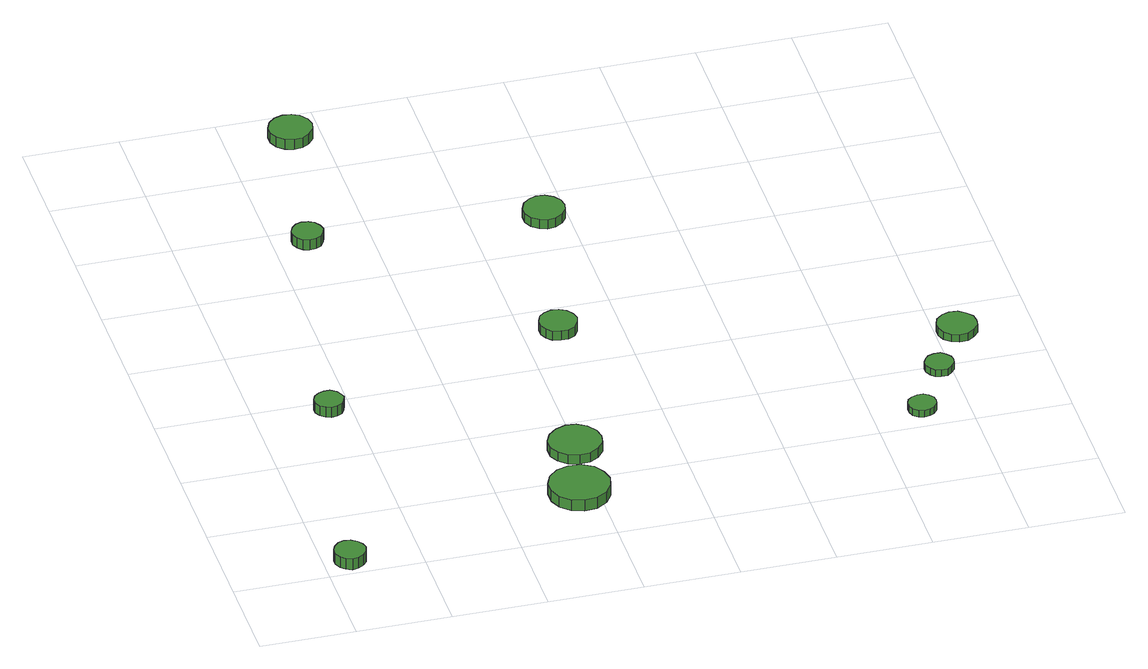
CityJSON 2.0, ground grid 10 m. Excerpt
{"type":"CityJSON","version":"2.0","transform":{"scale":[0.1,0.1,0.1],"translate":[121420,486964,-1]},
"CityObjects":{
"tree1":{"type":"SolitaryVegetationObject","attributes":{"function":"something"},"geometry":[{"type":"MultiSurface","lod":"1","boundaries":[[[0,1,2,3,4,5,6,7,8,9,10,11,12,13,14]],[[15,16,17,18,19,20,21,22,23,24,25,26,27,28,29]],[[0,29,28,1]],[[1,28,27,2]],[[2,27,26,3]],[[3,26,25,4]],[[4,25,24,5]],[[5,24,23,6]],[[6,23,22,7]],[[7,22,21,8]],[[8,21,20,9]],[[9,20,19,10]],[[10,19,18,11]],[[11,18,17,12]],[[12,17,16,13]],[[13,16,15,14]],[[14,15,29,0]]]}]},
"tree2":{"type":"SolitaryVegetationObject","attributes":{"function":"something"},"geometry":[{"type":"MultiSurface","lod":"1","boundaries":[[[30,31,32,33,34,35,36,37,38,39,40,41,42,43,44]],[[45,46,47,48,49,50,51,52,53,54,55,56,57,58,59]],[[30,59,58,31]],[[31,58,57,32]],[[32,57,56,33]],[[33,56,55,34]],[[34,55,54,35]],[[35,54,53,36]],[[36,53,52,37]],[[37,52,51,38]],[[38,51,50,39]],[[39,50,49,40]],[[40,49,48,41]],[[41,48,47,42]],[[42,47,46,43]],[[43,46,45,44]],[[44,45,59,30]]]}]},
"tree3":{"type":"SolitaryVegetationObject","attributes":{"function":"something"},"geometry":[{"type":"MultiSurface","lod":"1","boundaries":[[[60,61,62,63,64,65,66,67,68,69,70,71,72,73,74]],[[75,76,77,78,79,80,81,82,83,84,85,86,87,88,89]],[[60,89,88,61]],[[61,88,87,62]],[[62,87,86,63]],[[63,86,85,64]],[[64,85,84,65]],[[65,84,83,66]],[[66,83,82,67]],[[67,82,81,68]],[[68,81,80,69]],[[69,80,79,70]],[[70,79,78,71]],[[71,78,77,72]],[[72,77,76,73]],[[73,76,75,74]],[[74,75,89,60]]]}]},
"tree4":{"type":"SolitaryVegetationObject","attributes":{"function":"something"},"geometry":[{"type":"MultiSurface","lod":"1","boundaries":[[[90,91,92,93,94,95,96,97,98,99,100,101,102,103,104]],[[105,106,107,108,109,110,111,112,113,114,115,116,117,118,119]],[[90,119,118,91]],[[91,118,117,92]],[[92,117,116,93]],[[93,116,115,94]],[[94,115,114,95]],[[95,114,113,96]],[[96,113,112,97]],[[97,112,111,98]],[[98,111,110,99]],[[99,110,109,100]],[[100,109,108,101]],[[101,108,107,102]],[[102,107,106,103]],[[103,106,105,104]],[[104,105,119,90]]]}]},
"tree5":{"type":"SolitaryVegetationObject","attributes":{"function":"something"},"geometry":[{"type":"MultiSurface","lod":"1","boundaries":[[[120,121,122,123,124,125,126,127,128,129,130,131,132,133,134]],[[135,136,137,138,139,140,141,142,143,144,145,146,147,148,149]],[[120,149,148,121]],[[121,148,147,122]],[[122,147,146,123]],[[123,146,145,124]],[[124,145,144,125]],[[125,144,143,126]],[[126,143,142,127]],[[127,142,141,128]],[[128,141,140,129]],[[129,140,139,130]],[[130,139,138,131]],[[131,138,137,132]],[[132,137,136,133]],[[133,136,135,134]],[[134,135,149,120]]]}]},
"tree6":{"type":"SolitaryVegetationObject","attributes":{"function":"something"},"geometry":[{"type":"MultiSurface","lod":"1","boundaries":[[[150,151,152,153,154,155,156,157,158,159,160,161,162,163,164]],[[165,166,167,168,169,170,171,172,173,174,175,176,177,178,179]],[[150,179,178,151]],[[151,178,177,152]],[[152,177,176,153]],[[153,176,175,154]],[[154,175,174,155]],[[155,174,173,156]],[[156,173,172,157]],[[157,172,171,158]],[[158,171,170,159]],[[159,170,169,160]],[[160,169,168,161]],[[161,168,167,162]],[[162,167,166,163]],[[163,166,165,164]],[[164,165,179,150]]]}]},
"tree7":{"type":"SolitaryVegetationObject","attributes":{"function":"something"},"geometry":[{"type":"MultiSurface","lod":"1","boundaries":[[[180,181,182,183,184,185,186,187,188,189,190,191,192,193,194]],[[195,196,197,198,199,200,201,202,203,204,205,206,207,208,209]],[[180,209,208,181]],[[181,208,207,182]],[[182,207,206,183]],[[183,206,205,184]],[[184,205,204,185]],[[185,204,203,186]],[[186,203,202,187]],[[187,202,201,188]],[[188,201,200,189]],[[189,200,199,190]],[[190,199,198,191]],[[191,198,197,192]],[[192,197,196,193]],[[193,196,195,194]],[[194,195,209,180]]]}]},
"tree8":{"type":"SolitaryVegetationObject","attributes":{"function":"something"},"geometry":[{"type":"MultiSurface","lod":"1","boundaries":[[[210,211,212,213,214,215,216,217,218,219,220,221,222,223,224]],[[225,226,227,228,229,230,231,232,233,234,235,236,237,238,239]],[[210,239,238,211]],[[211,238,237,212]],[[212,237,236,213]],[[213,236,235,214]],[[214,235,234,215]],[[215,234,233,216]],[[216,233,232,217]],[[217,232,231,218]],[[218,231,230,219]],[[219,230,229,220]],[[220,229,228,221]],[[221,228,227,222]],[[222,227,226,223]],[[223,226,225,224]],[[224,225,239,210]]]}]},
"tree9":{"type":"SolitaryVegetationObject","attributes":{"function":"something"},"geometry":[{"type":"MultiSurface","lod":"1","boundaries":[[[240,241,242,243,244,245,246,247,248,249,250,251,252,253,254]],[[255,256,257,258,259,260,261,262,263,264,265,266,267,268,269]],[[240,269,268,241]],[[241,268,267,242]],[[242,267,266,243]],[[243,266,265,244]],[[244,265,264,245]],[[245,264,263,246]],[[246,263,262,247]],[[247,262,261,248]],[[248,261,260,249]],[[249,260,259,250]],[[250,259,258,251]],[[251,258,257,252]],[[252,257,256,253]],[[253,256,255,254]],[[254,255,269,240]]]}]},
"tree10":{"type":"SolitaryVegetationObject","attributes":{"function":"something"},"geometry":[{"type":"MultiSurface","lod":"1","boundaries":[[[270,271,272,273,274,275,276,277,278,279,280,281,282,283,284]],[[285,286,287,288,289,290,291,292,293,294,295,296,297,298,299]],[[270,299,298,271]],[[271,298,297,272]],[[272,297,296,273]],[[273,296,295,274]],[[274,295,294,275]],[[275,294,293,276]],[[276,293,292,277]],[[277,292,291,278]],[[278,291,290,279]],[[279,290,289,280]],[[280,289,288,281]],[[281,288,287,282]],[[282,287,286,283]],[[283,286,285,284]],[[284,285,299,270]]]}]},
"tree11":{"type":"SolitaryVegetationObject","attributes":{"function":"something"},"geometry":[{"type":"MultiSurface","lod":"1","boundaries":[[[300,301,302,303,304,305,306,307,308,309,310,311,312,313,314]],[[315,316,317,318,319,320,321,322,323,324,325,326,327,328,329]],[[300,329,328,301]],[[301,328,327,302]],[[302,327,326,303]],[[303,326,325,304]],[[304,325,324,305]],[[305,324,323,306]],[[306,323,322,307]],[[307,322,321,308]],[[308,321,320,309]],[[309,320,319,310]],[[310,319,318,311]],[[311,318,317,312]],[[312,317,316,313]],[[313,316,315,314]],[[314,315,329,300]]]}]}
},
"vertices":[
[43,18,23],[41,25,23],[37,30,23],[31,34,23],[24,35,23],[18,33,23],[13,28,23],[10,22,23],[10,15,23],[13,8,23],[18,4,23],[24,1,23],[31,2,23],[37,6,23],[41,11,23],[41,11,10],[37,6,10],[31,2,10],[24,1,10],[18,4,10],[13,8,10],[10,15,10],[10,22,10],[13,28,10],[18,33,10],[24,35,10],[31,34,10],[37,30,10],[41,25,10],[43,18,10],
[94,288,18],[92,294,18],[89,299,18],[83,303,18],[77,303,18],[71,301,18],[66,297,18],[63,291,18],[63,285,18],[66,279,18],[71,275,18],[77,273,18],[83,274,18],[89,277,18],[92,282,18],[92,282,6],[89,277,6],[83,274,6],[77,273,6],[71,275,6],[66,279,6],[63,285,6],[63,291,6],[66,297,6],[71,301,6],[77,303,6],[83,303,6],[89,299,6],[92,294,6],[94,288,6],
[313,78,19],[310,90,19],[303,101,19],[291,108,19],[278,109,19],[265,105,19],[255,96,19],[250,84,19],[250,71,19],[255,59,19],[265,50,19],[278,46,19],[291,47,19],[303,54,19],[310,65,19],[310,65,6],[303,54,6],[291,47,6],[278,46,6],[265,50,6],[255,59,6],[250,71,6],[250,84,6],[255,96,6],[265,105,6],[278,109,6],[291,108,6],[303,101,6],[310,90,6],[313,78,6],
[153,581,18],[151,588,18],[147,594,18],[141,597,18],[134,598,18],[128,596,18],[123,591,18],[120,585,18],[120,578,18],[123,572,18],[128,567,18],[134,565,18],[141,566,18],[147,569,18],[151,575,18],[151,575,6],[147,569,6],[141,566,6],[134,565,6],[128,567,6],[123,572,6],[120,578,6],[120,585,6],[123,591,6],[128,596,6],[134,598,6],[141,597,6],[147,594,6],[151,588,6],[153,581,6],
[325,154,17],[323,165,17],[316,175,17],[306,181,17],[295,182,17],[284,178,17],[275,170,17],[270,160,17],[270,148,17],[275,138,17],[284,130,17],[295,127,17],[306,128,17],[316,134,17],[323,143,17],[323,143,6],[316,134,6],[306,128,6],[295,127,6],[284,130,6],[275,138,6],[270,148,6],[270,160,6],[275,170,6],[284,178,6],[295,182,6],[306,181,6],[316,175,6],[323,165,6],[325,154,6],
[191,764,18],[189,773,18],[183,781,18],[175,785,18],[166,786,18],[157,783,18],[150,777,18],[146,768,18],[146,759,18],[150,750,18],[157,744,18],[166,741,18],[175,742,18],[183,747,18],[189,754,18],[189,754,6],[183,747,6],[175,742,6],[166,741,6],[157,744,6],[150,750,6],[146,759,6],[146,768,6],[150,777,6],[157,783,6],[166,786,6],[175,785,6],[183,781,6],[189,773,6],[191,764,6],
[357,363,17],[355,371,17],[350,378,17],[343,382,17],[335,383,17],[327,380,17],[321,375,17],[318,367,17],[318,359,17],[321,352,17],[327,346,17],[335,344,17],[343,344,17],[350,348,17],[355,355,17],[355,355,6],[350,348,6],[343,344,6],[335,344,6],[327,346,6],[321,352,6],[318,359,6],[318,367,6],[321,375,6],[327,380,6],[335,383,6],[343,382,6],[350,378,6],[355,371,6],[357,363,6],
[398,560,17],[396,569,17],[391,576,17],[383,581,17],[374,582,17],[366,579,17],[359,573,17],[355,564,17],[355,555,17],[359,547,17],[366,541,17],[374,538,17],[383,539,17],[391,544,17],[396,551,17],[396,551,6],[391,544,6],[383,539,6],[374,538,6],[366,541,6],[359,547,6],[355,555,6],[355,564,6],[359,573,6],[366,579,6],[374,582,6],[383,581,6],[391,576,6],[396,569,6],[398,560,6],
[667,131,14],[666,137,14],[662,142,14],[657,145,14],[651,145,14],[645,143,14],[640,139,14],[638,134,14],[638,128,14],[640,122,14],[645,118,14],[651,116,14],[657,117,14],[662,120,14],[666,125,14],[666,125,6],[662,120,6],[657,117,6],[651,116,6],[645,118,6],[640,122,6],[638,128,6],[638,134,6],[640,139,6],[645,143,6],[651,145,6],[657,145,6],[662,142,6],[666,137,6],[667,131,6],
[703,196,14],[702,202,14],[698,207,14],[693,211,14],[686,211,14],[680,209,14],[676,205,14],[673,199,14],[673,193,14],[676,187,14],[680,183,14],[686,181,14],[693,181,14],[698,185,14],[702,190,14],[702,190,6],[698,185,6],[693,181,6],[686,181,6],[680,183,6],[676,187,6],[673,193,6],[673,199,6],[676,205,6],[680,209,6],[686,211,6],[693,211,6],[698,207,6],[702,202,6],[703,196,6],
[743,256,15],[742,264,15],[736,271,15],[729,276,15],[720,277,15],[712,274,15],[705,268,15],[702,260,15],[702,252,15],[705,244,15],[712,238,15],[720,235,15],[729,236,15],[736,240,15],[742,247,15],[742,247,6],[736,240,6],[729,236,6],[720,235,6],[712,238,6],[705,244,6],[702,252,6],[702,260,6],[705,268,6],[712,274,6],[720,277,6],[729,276,6],[736,271,6],[742,264,6],[743,256,6]
]}
